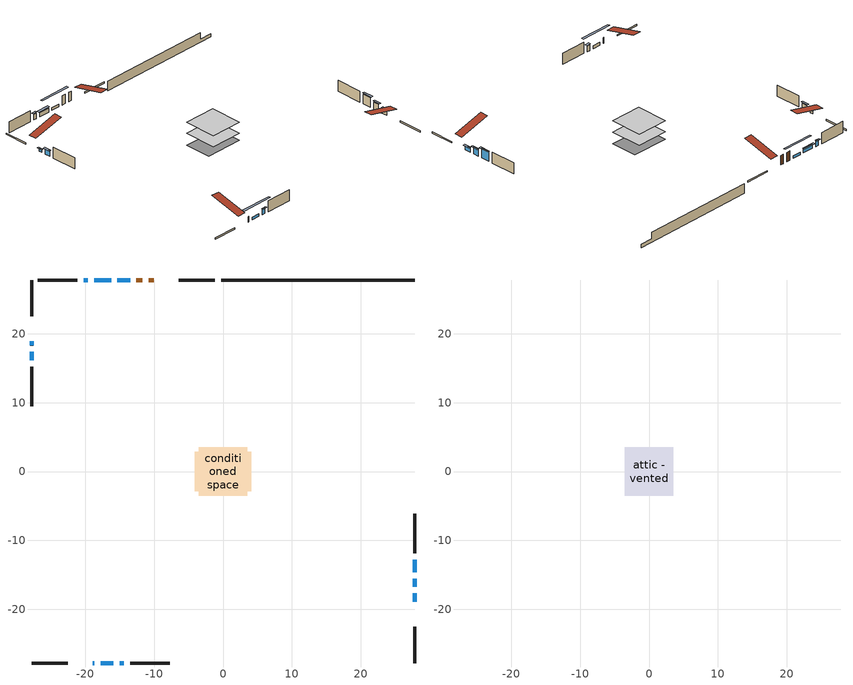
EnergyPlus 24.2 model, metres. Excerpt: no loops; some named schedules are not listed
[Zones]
conditioned space
 floor adiabatic (AdiabaticFloorConstruction): -3.52,-3.52 -3.52,3.52 3.52,3.52 3.52,-3.52 z1.22
 floor foundation (Slab1 construction): -4.12,-2.89 -4.12,2.89 4.12,2.89 4.12,-2.89 z-0.91
 wall outside (RimJoist1 construction): -1.17,27.8 -6.42,27.8 / -27.8,-27.8 -22.55,-27.8 / -27.8,27.8 -27.8,22.55 / 27.8,-27.8 27.8,-22.55 z1.22:1.52
 wall outside (AdiabaticWallConstruction 1): -10.07,27.8 -10.79,27.8 / -11.72,27.8 -12.56,27.8 z1.22:3.25
 wall outside (AdiabaticWallConstruction): -18.91,-27.8 -18.7,-27.8 / -19.62,27.8 -20.23,27.8 / -15.01,-27.8 -14.4,-27.8 / -27.8,17.37 -27.8,16.15 z1.22:2.44; -27.8,18.91 -27.8,18.29 / -13.49,27.8 -15.32,27.8 / -17.77,-27.8 -15.94,-27.8 z1.22:1.83; 27.8,-18.91 27.8,-17.68 / -16.25,27.8 -18.69,27.8 z1.22:2.14; 27.8,-16.76 27.8,-15.54 z1.22:2.74; 27.8,-14.61 27.8,-12.78 z1.22:3.35
 wall outside (Wall1 construction): -21.16,27.8 -26.88,27.8 / -13.47,-27.8 -7.76,-27.8 / -27.8,15.22 -27.8,9.5 / 27.8,-11.85 27.8,-6.13 z1.22:3.66
 wall foundation (FoundationWall1 construction): -0.24,27.8,-0.91 -0.24,27.8,1.22 25,27.8,1.22 25,27.8,-0.19 27.8,27.8,-0.19 27.8,27.8,-0.91
 window (WindowConstruction 8): -18.91,-27.8 -18.7,-27.8 z1.22:2.44
 window (WindowConstruction 7): -27.8,18.91 -27.8,18.3 z1.22:1.83
 window (WindowConstruction 9): -13.49,27.8 -15.32,27.8 z1.22:1.83
 window (WindowConstruction 10): -17.77,-27.8 -15.94,-27.8 z1.22:1.83
 window (WindowConstruction): 27.8,-18.91 27.8,-17.69 z1.22:2.13
 window (WindowConstruction 1): 27.8,-16.76 27.8,-15.54 z1.22:2.74
 window (WindowConstruction 2): 27.8,-14.61 27.8,-12.78 z1.22:3.35
 window (WindowConstruction 3): -16.25,27.8 -18.69,27.8 z1.22:2.13
 window (WindowConstruction 4): -19.62,27.8 -20.23,27.8 z1.22:2.44
 window (WindowConstruction 5): -15.01,-27.8 -14.4,-27.8 z1.22:2.44
 window (WindowConstruction 6): -27.8,17.37 -27.8,16.15 z1.22:2.44
 door (Door): -10.07,27.8 -10.79,27.8 z1.22:3.25
 door (Door 1): -11.72,27.8 -12.56,27.8 z1.22:3.25
 ceiling adiabatic (AdiabaticFloorConstruction): 3.52,-3.52 3.52,3.52 -3.52,3.52 -3.52,-3.52 z1.22
attic - vented
 floor to conditioned space (Floor1 construction Reversed): -3.51,-3.51 -3.51,3.51 3.51,3.51 3.51,-3.51 z3.66
 roof outside (Roof1 construction): -9.14,27.8,3.66 -9.14,20.88,5.39 -7.35,20.88,5.39 -7.35,27.8,3.66; -19.83,-27.8,3.66 -19.83,-20.88,5.39 -21.62,-20.88,5.39 -21.62,-27.8,3.66; -27.8,19.83,3.66 -20.88,19.83,5.39 -20.88,21.62,5.39 -27.8,21.62,3.66; 27.8,-19.83,3.66 20.88,-19.83,5.39 20.88,-21.62,5.39 27.8,-21.62,3.66
shading: -27.8,18.09 -27.8,19.11 -28.22,19.11 -28.22,18.09 z2.03; -17.96,27.8 -10.85,27.8 -10.85,28.22 -17.96,28.22 z4.47; -13.3,-27.8 -20.41,-27.8 -20.41,-28.22 -13.3,-28.22 z4.47; 27.8,-17.48 27.8,-19.11 28.22,-19.11 28.22,-17.48 z2.34; 27.8,-15.34 27.8,-16.96 28.22,-16.96 28.22,-15.34 z2.95; 27.8,-12.58 27.8,-14.81 28.22,-14.81 28.22,-12.58 z3.55; -18.89,27.8 -16.05,27.8 -16.05,28.22 -18.89,28.22 z2.34; -20.43,27.8 -19.42,27.8 -19.42,28.22 -20.43,28.22 z2.64; -14.2,-27.8 -15.21,-27.8 -15.21,-28.22 -14.2,-28.22 z2.64; -27.8,15.95 -27.8,17.57 -28.22,17.57 -28.22,15.95 z2.64
[Building]
Building 1: Terrain=Suburbs
[Site:Location]
Muskoka_ON: Latitude {deg}=44.97; Longitude {deg}=-79.3; Time Zone {hr}=-5; Elevation {m}=282; Keep Site Location Information=Yes
[Site:GroundTemperature:Shallow]
1.23063, -0.843289, -1.00938, -0.0251953, 3.92574, 7.85827, 11.2676, 13.4273, 13.6107, 11.8542, 8.53183, 4.71994
[Site:WaterMainsTemperature]
Calculation Method=Schedule; Temperature Schedule=mains temperature schedule
[Material] Roughness=Rough; Thermal Absorptance=0.9
Name | Thickness {m} | Conductivity {W/m-K} | Density {kg/m3} | Specific Heat {J/kg-K} | Solar Absorptance | Visible Absorptance
asphalt or fiberglass shingles | 0.00635 | 0.162714 | 1121.4 | 1465.45 | 0.4 | 0.4
ceiling stud and cavity | 0.0889 | 7.21176 | 20.9862 | 1087.66 | 0.7 | 0.7
concrete 4.0 in. | 0.1016 | 1.803125 | 2242.8 | 837.4 | 0.7 | 0.7
concrete 8.0 in. | 0.2032 | 1.803125 | 2242.8 | 837.4 | 0.7 | 0.7
door material | 0.04445 | 0.053851 | 512.64 | 1214.23 | 0.7 | 0.7
floor covering | 0.0127 | 0.0433444 | 54.468 | 1339.84 | 0.6 | 0.6
floor rigid ins; wall rigid ins | 0.512978 | 0.029427 | 32.04 | 1214.23 | 0.7 | 0.7
floor stud and cavity | 0.1397 | 1.75129 | 37.0049 | 1207.88 | 0.7 | 0.7
furniture material conditioned space 1 | 0.1524 | 0.115458 | 640.8 | 1214.23 | 0.6 | 0.6
gypsum board | 0.00254 | 0.160291 | 801 | 837.4 | 0.6 | 0.6
gypsum board 1 | 0.0127 | 0.160291 | 801 | 837.4 | 0.6 | 0.6
osb sheathing 0.75 in. | 0.01905 | 0.115458 | 512.64 | 1214.23 | 0.7 | 0.7
osb sheathing 2.0 in. | 0.0508 | 0.115458 | 512.64 | 1214.23 | 0.7 | 0.7
rim joist stud and cavity | 0.0508 | 0.0490997 | 125.044 | 1163.47 | 0.6 | 0.6
wall stud and cavity | 0.0889 | 0.278604 | 50.32683 | 1063.81 | 0.7 | 0.7
wall stud and cavity 1 | 0.0889 | 0.380278 | 52.3479 | 1209.89 | 0.7 | 0.7
wall stud and cavity 2 | 0.0889 | 0.391764 | 83.0341 | 1211.67 | 0.7 | 0.7
wood siding | 0.00254 | 0.102417 | 544.68 | 1172.36 | 0.84 | 0.84
wood siding 1; wood siding 2; wood siding 3 | 0.0254 | 0.102417 | 544.68 | 1172.36 | 0.7 | 0.7
[WindowMaterial:SimpleGlazingSystem]
Name | U-Factor {W/m2-K} | Solar Heat Gain Coefficient
WindowMaterial | 2.95256 | 0.58
WindowMaterial 1 | 2.92474 | 0.62
WindowMaterial 2 | 2.97187 | 0.6
WindowMaterial 3 | 2.93098 | 0.61
WindowMaterial 4 | 2.986628 | 0.53
WindowMaterial 5 | 3.01445 | 0.46
WindowMaterial 6 | 6.93965 | 0.69
WindowMaterial 7 | 2.99571 | 0.51
[Construction]
AdiabaticFloorConstruction: floor stud and cavity, floor rigid ins, osb sheathing 0.75 in., floor covering
AdiabaticWallConstruction: wood siding 2, wall rigid ins, wall stud and cavity 1, gypsum board 1
AdiabaticWallConstruction 1: wood siding 3, wall rigid ins, wall stud and cavity 1, gypsum board 1
Door; Door 1: door material
Floor1 construction Reversed: gypsum board, ceiling stud and cavity
FoundationWall1 construction: concrete 8.0 in.
furniture construction conditioned space 1: furniture material conditioned space 1
PartitionWallConstruction: gypsum board 1, wall stud and cavity 2, gypsum board 1
RimJoist1 construction: wood siding 1, osb sheathing 2.0 in., rim joist stud and cavity
Roof1 construction: asphalt or fiberglass shingles
Slab1 construction: concrete 4.0 in.
Wall1 construction: wood siding, wall stud and cavity, gypsum board
WindowConstruction: WindowMaterial
WindowConstruction 1: WindowMaterial 1
WindowConstruction 10; WindowConstruction 9: WindowMaterial 7
WindowConstruction 2: WindowMaterial 2
WindowConstruction 3: WindowMaterial 3
WindowConstruction 4; WindowConstruction 5; WindowConstruction 6: WindowMaterial 4
WindowConstruction 7: WindowMaterial 5
WindowConstruction 8: WindowMaterial 6
[Zone] Multiplier=1; Part of Total Floor Area=Yes
Name | Volume {m3}
attic - vented | 14.0436
conditioned space | 222.2
[Space]
Name | Zone | Volume {m3}
attic - vented 1 | attic - vented | 14.0436
conditioned space 1 | conditioned space | 222.2
[ZoneInfiltration:EffectiveLeakageArea]
infil attic - vented 1: Zone or Space=attic - vented 1; Schedule=Always On Discrete; Effective Air Leakage Area {cm2}=2010.31; Stack Coefficient=0.000120374; Wind Coefficient=7.41287e-06
[ZoneMixing]
whole house fan mix: Zone or Space=attic - vented; Schedule=Always On Continuous; Design Flow Rate Calculation Method=Flow/Zone; Design Flow Rate {m3/s}=0; Source Zone or Space=conditioned space
[SurfaceProperty:ExposedFoundationPerimeter]
Slab1: Exposed Perimeter Calculation Method=TotalExposedPerimeter; Total Exposed Perimeter {m}=28.043
[InternalMass] Zone or ZoneList=conditioned space; Space or SpaceList=conditioned space 1
Name | Construction | Surface Area {m2}
furniture mass conditioned space 1 | furniture construction conditioned space 1 | 38.8402
partition wall mass | PartitionWallConstruction | 97.1004
[Lights]
interior lighting: Zone or ZoneList or Space or SpaceList=conditioned space 1; Schedule=interior lighting schedule; Design Level Calculation Method=LightingLevel; Lighting Level {W}=343.2; Return Air Fraction=0; Fraction Radiant=0.6; Fraction Visible=0.2; Fraction Replaceable=1
[People]
occupants: Zone or ZoneList or Space or SpaceList=conditioned space 1; Number of People Schedule=occupants schedule; Number of People Calculation Method=People; Number of People=3; Fraction Radiant=0.314171; Sensible Heat Fraction=0.56303; Activity Level Schedule=occupants activity schedule; Carbon Dioxide Generation Rate {m3/s-W}=0; Enable ASHRAE 55 Comfort Warnings=No; Mean Radiant Temperature Calculation Type=EnclosureAveraged
[ElectricEquipment] Zone or ZoneList or Space or SpaceList=conditioned space 1; Design Level Calculation Method=EquipmentLevel
Name | Schedule | Design Level {W} | Fraction Latent | Fraction Radiant | Fraction Lost
clothes dryer | clothes dryer schedule | 140.772 | 0.015 | 0.081 | 0.85
clothes washer | clothes washer schedule | 32.1985 | 0.03 | 0.162 | 0.7
cooking range | cooking range schedule | 215.147 | 0.08 | 0.432 | 0.2
dishwasher | dishwasher schedule | 66.8632 | 0.3 | 0.18 | 0.4
fridge | fridge schedule | 72.9452 | 0 | 0.6 | 0
mech vent house fan | mech vent house fan schedule | 0 | 0 | 0 | 1
mech vent house fan cfis | mech vent house fan cfis schedule | 0 | 0 | 0 | 0
misc plug loads | misc plug loads schedule | 494.7 | 0.045 | 0.513 | 0.1
whole house fan | Always On Discrete | 0 | 0 | 0 | 1
[OtherEquipment] Zone or ZoneList or Space or SpaceList=conditioned space 1; Design Level Calculation Method=EquipmentLevel
Name | Fuel Type | Schedule | Design Level {W} | Fraction Latent | Fraction Radiant | Fraction Lost
clothes dryer 1 | Electricity | clothes dryer schedule | 0 | 0.015 | 0.081 | 0.85
cooking range 1 | Electricity | cooking range schedule | 0 | 0.08 | 0.432 | 0.2
general water use latent | None | general water use schedule | 62.594 | 1 | 0 | 0
general water use sensible | None | general water use schedule | -61.6891 | 0 | 0.6 | 0
mech vent house fan latent load | None | Always On Discrete | 0 | 1 | 0 | 0
mech vent house fan sensible load | None | Always On Discrete | 0 | 0 | 0 | 0
water heater energy adjustment1 | Electricity | Always On Discrete | 0.01 | 0 | 0 | 1
[ZoneInfiltration:DesignFlowRate] Zone or ZoneList or Space or SpaceList=conditioned space 1; Schedule=Always On Discrete; Design Flow Rate Calculation Method=Flow/Zone; Design Flow Rate {m3/s}=0
infil flow; natural vent flow; whole house fan flow
[ZoneControl:Thermostat]
conditioned space Thermostat: Zone or ZoneList=conditioned space; Control Type Schedule=conditioned space Thermostat Schedule; Control 1=conditioned space temperature setpoint; Temperature Difference Between Cutout And Setpoint {deltaC}=0
[ZoneHVAC:Baseboard:Convective:Electric] Availability Schedule=Always On Discrete
Name | Heating Design Capacity {W} | Efficiency
electric baseboard | 33501 | 1
electric baseboard 1; electric baseboard 2; electric baseboard 3; electric baseboard 4 | 0.293071 | 0.3
[AirLoopHVAC:UnitarySystem]
unit heater unitary system: Control Type=Load; Controlling Zone or Thermostat Location=conditioned space; Dehumidification Control Type=None; Availability Schedule=Always On Discrete; Supply Fan=unit heater supply fan; Fan Placement=BlowThrough; Supply Air Fan Operating Mode Schedule=unit heater auto fan schedule; Heating Coil=unit heater htg coil; DX Heating Coil Sizing Ratio=1; Use DOAS DX Cooling Coil=No; Minimum Supply Air Temperature {C}=2; Latent Load Control=SensibleOnlyLoadControl; Cooling Supply Air Flow Rate Method=None; Heating Supply Air Flow Rate Method=SupplyAirFlowRate; Heating Supply Air Flow Rate {m3/s}=0.00141584; No Load Supply Air Flow Rate Method=SupplyAirFlowRate; No Load Supply Air Flow Rate {m3/s}=0; No Load Supply Air Flow Rate Control Set To Low Speed=Yes; Maximum Supply Air Temperature {C}=48.8889; Maximum Outdoor Dry-Bulb Temperature for Supplemental Heater Operation {C}=21; Ancillary On-Cycle Electric Power {W}=0; Ancillary Off-Cycle Electric Power {W}=0
[Fan:SystemModel]
unit heater supply fan: Availability Schedule=Always On Discrete; Design Maximum Air Flow Rate {m3/s}=0.00141584; Speed Control Method=Discrete; Electric Power Minimum Flow Rate Fraction=0.2; Design Pressure Rise {Pa}=500; Motor Efficiency=1; Motor In Air Stream Fraction=1; Design Electric Power Consumption {W}=Autosize; Design Power Sizing Method=PowerPerFlow; Electric Power Per Unit Flow Rate {W/(m3/s)}=1e-06; Electric Power Per Unit Flow Rate Per Unit Pressure {W/((m3/s)-Pa)}=1.66667; Fan Total Efficiency=0.7; Motor Loss Radiative Fraction=0; Number of Speeds=1; Speed Flow Fraction 1=1; Speed Electric Power Fraction 1=1
[Coil:Heating:Fuel]
unit heater htg coil: Availability Schedule=Always On Discrete; Fuel Type=NaturalGas; Burner Efficiency=0.3; Nominal Capacity {W}=0.293071; On Cycle Parasitic Electric Load {W}=0; Off Cycle Parasitic Fuel Load {W}=0
[Zone equipment]
conditioned space: electric baseboard, electric baseboard 1, electric baseboard 2, electric baseboard 3, electric baseboard 4, unit heater unitary system
[Foundation:Kiva]
Foundation Kiva 1: Initial Indoor Air Temperature {C}=18; Wall Height Above Grade {m}=1.21999; Wall Depth Below Slab {m}=0.2032
[Foundation:Kiva:Settings]
Soil Conductivity {W/m-K}=1.275747; Soil Density {kg/m3}=1842.3; Soil Specific Heat {J/kg-K}=418.7; Ground Solar Absorptivity=0.9; Ground Thermal Absorptivity=0.9; Ground Surface Roughness {m}=0.03; Far-Field Width {m}=40; Deep-Ground Boundary Condition=ZeroFlux; Deep-Ground Depth {m}=40; Minimum Cell Dimension {m}=0.2; Maximum Cell Growth Coefficient=3; Simulation Timestep=Timestep
[Exterior:Lights]
exterior lighting: Schedule=exterior lighting schedule; Design Level {W}=75.6
[EnergyManagementSystem:GlobalVariable]
infil_program_Qfan
infil_program_Qinf
natural_vent_program_Qnv
natural_vent_program_Qwhf
[EnergyManagementSystem:Sensor]
Name | Output:Variable or Output:Meter Index Key | Output:Variable or Output:Meter
airflow_gain | infil flow | Infiltration Sensible Heat Gain Energy
airflow_gain_1 | natural vent flow | Infiltration Sensible Heat Gain Energy
airflow_gain_2 | whole house fan flow | Infiltration Sensible Heat Gain Energy
airflow_loss | infil flow | Infiltration Sensible Heat Loss Energy
airflow_loss_1 | natural vent flow | Infiltration Sensible Heat Loss Energy
airflow_loss_2 | whole house fan flow | Infiltration Sensible Heat Loss Energy
clg_load_cond |  | Cooling:EnergyTransfer:Zone:CONDITIONED SPACE
clg_sp_s; clg_sp_s_1 | cooling setpoint | Schedule Value
clothes_dryer_exhaust_0_sch_s | clothes dryer exhaust 0 schedule | Schedule Value
conditioned_space_clg_unmet_s | conditioned space | Zone Cooling Setpoint Not Met Time
conditioned_space_htg_unmet_s | conditioned space | Zone Heating Setpoint Not Met Time
cool_season | cooling season schedule | Schedule Value
fridge_tin_s | conditioned space | Zone Mean Air Temperature
htg_load_cond |  | Heating:EnergyTransfer:Zone:CONDITIONED SPACE
htg_sp_s; htg_sp_s_1 | heating setpoint | Schedule Value
ig_ee_conv | clothes dryer | Electric Equipment Convective Heating Energy
ig_ee_conv_2 | cooking range | Electric Equipment Convective Heating Energy
ig_ee_conv_4 | fridge | Electric Equipment Convective Heating Energy
ig_ee_conv_5 | misc plug loads | Electric Equipment Convective Heating Energy
ig_ee_conv_6 | whole house fan | Electric Equipment Convective Heating Energy
ig_ee_rad | clothes dryer | Electric Equipment Radiant Heating Energy
ig_ee_rad_2 | cooking range | Electric Equipment Radiant Heating Energy
ig_ee_rad_4 | fridge | Electric Equipment Radiant Heating Energy
ig_ee_rad_5 | misc plug loads | Electric Equipment Radiant Heating Energy
ig_ee_rad_6 | whole house fan | Electric Equipment Radiant Heating Energy
ig_lgt_conv | interior lighting | Lights Convective Heating Energy
ig_lgt_rad | interior lighting | Lights Radiant Heating Energy
ig_lgt_vis | interior lighting | Lights Visible Radiation Heating Energy
ig_oe_conv | clothes dryer 1 | Other Equipment Convective Heating Energy
ig_oe_conv_1 | cooking range 1 | Other Equipment Convective Heating Energy
ig_oe_conv_2 | general water use latent | Other Equipment Convective Heating Energy
ig_oe_conv_3 | general water use sensible | Other Equipment Convective Heating Energy
ig_oe_conv_4 | water heater energy adjustment1 | Other Equipment Convective Heating Energy
ig_oe_rad | clothes dryer 1 | Other Equipment Radiant Heating Energy
ig_oe_rad_1 | cooking range 1 | Other Equipment Radiant Heating Energy
ig_oe_rad_2 | general water use latent | Other Equipment Radiant Heating Energy
ig_oe_rad_3 | general water use sensible | Other Equipment Radiant Heating Energy
ig_oe_rad_4 | water heater energy adjustment1 | Other Equipment Radiant Heating Energy
ig_ppl_conv | occupants | People Convective Heating Energy
ig_ppl_rad | occupants | People Radiant Heating Energy
im_conv | furniture mass conditioned space 1 | Surface Inside Face Convection Heat Gain Energy
im_conv_1 | partition wall mass | Surface Inside Face Convection Heat Gain Energy
im_ig | furniture mass conditioned space 1 | Surface Inside Face Internal Gains Radiation Heat Gain Energy
im_ig_1 | partition wall mass | Surface Inside Face Internal Gains Radiation Heat Gain Energy
im_lgt | furniture mass conditioned space 1 | Surface Inside Face Lights Radiation Heat Gain Energy
im_lgt_1 | partition wall mass | Surface Inside Face Lights Radiation Heat Gain Energy
im_sol | furniture mass conditioned space 1 | Surface Inside Face Solar Radiation Heat Gain Energy
im_sol_1 | partition wall mass | Surface Inside Face Solar Radiation Heat Gain Energy
im_surf | furniture mass conditioned space 1 | Surface Inside Face Net Surface Thermal Radiation Heat Gain Energy
im_surf_1 | partition wall mass | Surface Inside Face Net Surface Thermal Radiation Heat Gain Energy
mv_conv | mech vent house fan | Electric Equipment Convective Heating Energy
mv_conv_1 | mech vent house fan cfis | Electric Equipment Convective Heating Energy
mv_conv_2 | mech vent house fan latent load | Other Equipment Convective Heating Energy
mv_conv_3 | mech vent house fan sensible load | Other Equipment Convective Heating Energy
mv_rad | mech vent house fan | Electric Equipment Radiant Heating Energy
mv_rad_1 | mech vent house fan cfis | Electric Equipment Radiant Heating Energy
mv_rad_2 | mech vent house fan latent load | Other Equipment Radiant Heating Energy
mv_rad_3 | mech vent house fan sensible load | Other Equipment Radiant Heating Energy
natural_vent_s | natural vent schedule | Schedule Value
out_pb_s |  | Site Outdoor Air Barometric Pressure
out_wt_s |  | Site Outdoor Air Humidity Ratio
site_vw_s |  | Site Wind Speed
ss_back_out | Window1 | Surface Window Shortwave from Zone Back Out Window Heat Transfer Rate
ss_back_out_1 | Window10 | Surface Window Shortwave from Zone Back Out Window Heat Transfer Rate
ss_back_out_10 | Window8 | Surface Window Shortwave from Zone Back Out Window Heat Transfer Rate
ss_back_out_2 | Window11 | Surface Window Shortwave from Zone Back Out Window Heat Transfer Rate
ss_back_out_3 | Window13 | Surface Window Shortwave from Zone Back Out Window Heat Transfer Rate
ss_back_out_4 | Window2 | Surface Window Shortwave from Zone Back Out Window Heat Transfer Rate
ss_back_out_5 | Window3 | Surface Window Shortwave from Zone Back Out Window Heat Transfer Rate
ss_back_out_6 | Window4 | Surface Window Shortwave from Zone Back Out Window Heat Transfer Rate
ss_back_out_7 | Window5 | Surface Window Shortwave from Zone Back Out Window Heat Transfer Rate
ss_back_out_8 | Window6 | Surface Window Shortwave from Zone Back Out Window Heat Transfer Rate
ss_back_out_9 | Window7 | Surface Window Shortwave from Zone Back Out Window Heat Transfer Rate
ss_conv | Door1 | Surface Inside Face Convection Heat Gain Energy
ss_conv_1 | Door2 | Surface Inside Face Convection Heat Gain Energy
ss_conv_10 | Window6 | Surface Inside Face Convection Heat Gain Energy
ss_conv_11 | Window7 | Surface Inside Face Convection Heat Gain Energy
ss_conv_12 | Window8 | Surface Inside Face Convection Heat Gain Energy
ss_conv_2 | Window1 | Surface Inside Face Convection Heat Gain Energy
ss_conv_3 | Window10 | Surface Inside Face Convection Heat Gain Energy
ss_conv_4 | Window11 | Surface Inside Face Convection Heat Gain Energy
ss_conv_5 | Window13 | Surface Inside Face Convection Heat Gain Energy
ss_conv_6 | Window2 | Surface Inside Face Convection Heat Gain Energy
ss_conv_7 | Window3 | Surface Inside Face Convection Heat Gain Energy
ss_conv_8 | Window4 | Surface Inside Face Convection Heat Gain Energy
ss_conv_9 | Window5 | Surface Inside Face Convection Heat Gain Energy
ss_ig | Door1 | Surface Inside Face Internal Gains Radiation Heat Gain Energy
ss_ig_1 | Door2 | Surface Inside Face Internal Gains Radiation Heat Gain Energy
ss_ig_10 | Window6 | Surface Inside Face Internal Gains Radiation Heat Gain Energy
ss_ig_11 | Window7 | Surface Inside Face Internal Gains Radiation Heat Gain Energy
ss_ig_12 | Window8 | Surface Inside Face Internal Gains Radiation Heat Gain Energy
ss_ig_2 | Window1 | Surface Inside Face Internal Gains Radiation Heat Gain Energy
ss_ig_3 | Window10 | Surface Inside Face Internal Gains Radiation Heat Gain Energy
ss_ig_4 | Window11 | Surface Inside Face Internal Gains Radiation Heat Gain Energy
ss_ig_5 | Window13 | Surface Inside Face Internal Gains Radiation Heat Gain Energy
ss_ig_6 | Window2 | Surface Inside Face Internal Gains Radiation Heat Gain Energy
ss_ig_7 | Window3 | Surface Inside Face Internal Gains Radiation Heat Gain Energy
ss_ig_8 | Window4 | Surface Inside Face Internal Gains Radiation Heat Gain Energy
ss_ig_9 | Window5 | Surface Inside Face Internal Gains Radiation Heat Gain Energy
ss_lgt | Door1 | Surface Inside Face Lights Radiation Heat Gain Energy
ss_lgt_1 | Door2 | Surface Inside Face Lights Radiation Heat Gain Energy
ss_sol | Door1 | Surface Inside Face Solar Radiation Heat Gain Energy
ss_sol_1 | Door2 | Surface Inside Face Solar Radiation Heat Gain Energy
ss_surf | Door1 | Surface Inside Face Net Surface Thermal Radiation Heat Gain Energy
ss_surf_1 | Door2 | Surface Inside Face Net Surface Thermal Radiation Heat Gain Energy
ss_surf_10 | Window6 | Surface Inside Face Net Surface Thermal Radiation Heat Gain Energy
ss_surf_11 | Window7 | Surface Inside Face Net Surface Thermal Radiation Heat Gain Energy
ss_surf_12 | Window8 | Surface Inside Face Net Surface Thermal Radiation Heat Gain Energy
ss_surf_2 | Window1 | Surface Inside Face Net Surface Thermal Radiation Heat Gain Energy
ss_surf_3 | Window10 | Surface Inside Face Net Surface Thermal Radiation Heat Gain Energy
ss_surf_4 | Window11 | Surface Inside Face Net Surface Thermal Radiation Heat Gain Energy
ss_surf_5 | Window13 | Surface Inside Face Net Surface Thermal Radiation Heat Gain Energy
ss_surf_6 | Window2 | Surface Inside Face Net Surface Thermal Radiation Heat Gain Energy
ss_surf_7 | Window3 | Surface Inside Face Net Surface Thermal Radiation Heat Gain Energy
ss_surf_8 | Window4 | Surface Inside Face Net Surface Thermal Radiation Heat Gain Energy
ss_surf_9 | Window5 | Surface Inside Face Net Surface Thermal Radiation Heat Gain Energy
ss_trans_in | Window1 | Surface Window Transmitted Solar Radiation Rate
ss_trans_in_1 | Window10 | Surface Window Transmitted Solar Radiation Rate
ss_trans_in_10 | Window8 | Surface Window Transmitted Solar Radiation Rate
ss_trans_in_2 | Window11 | Surface Window Transmitted Solar Radiation Rate
ss_trans_in_3 | Window13 | Surface Window Transmitted Solar Radiation Rate
ss_trans_in_4 | Window2 | Surface Window Transmitted Solar Radiation Rate
ss_trans_in_5 | Window3 | Surface Window Transmitted Solar Radiation Rate
ss_trans_in_6 | Window4 | Surface Window Transmitted Solar Radiation Rate
ss_trans_in_7 | Window5 | Surface Window Transmitted Solar Radiation Rate
ss_trans_in_8 | Window6 | Surface Window Transmitted Solar Radiation Rate
ss_trans_in_9 | Window7 | Surface Window Transmitted Solar Radiation Rate
ss_trans_out | Window1 | Surface Inside Face Initial Transmitted Diffuse Transmitted Out Window Solar Radiation Rate
ss_trans_out_1 | Window10 | Surface Inside Face Initial Transmitted Diffuse Transmitted Out Window Solar Radiation Rate
ss_trans_out_10 | Window8 | Surface Inside Face Initial Transmitted Diffuse Transmitted Out Window Solar Radiation Rate
ss_trans_out_2 | Window11 | Surface Inside Face Initial Transmitted Diffuse Transmitted Out Window Solar Radiation Rate
ss_trans_out_3 | Window13 | Surface Inside Face Initial Transmitted Diffuse Transmitted Out Window Solar Radiation Rate
ss_trans_out_4 | Window2 | Surface Inside Face Initial Transmitted Diffuse Transmitted Out Window Solar Radiation Rate
ss_trans_out_5 | Window3 | Surface Inside Face Initial Transmitted Diffuse Transmitted Out Window Solar Radiation Rate
ss_trans_out_6 | Window4 | Surface Inside Face Initial Transmitted Diffuse Transmitted Out Window Solar Radiation Rate
ss_trans_out_7 | Window5 | Surface Inside Face Initial Transmitted Diffuse Transmitted Out Window Solar Radiation Rate
ss_trans_out_8 | Window6 | Surface Inside Face Initial Transmitted Diffuse Transmitted Out Window Solar Radiation Rate
ss_trans_out_9 | Window7 | Surface Inside Face Initial Transmitted Diffuse Transmitted Out Window Solar Radiation Rate
s_conv | Floor1 | Surface Inside Face Convection Heat Gain Energy
s_conv_1 | FoundationWall1 | Surface Inside Face Convection Heat Gain Energy
s_conv_10 | Wall1:180 | Surface Inside Face Convection Heat Gain Energy
